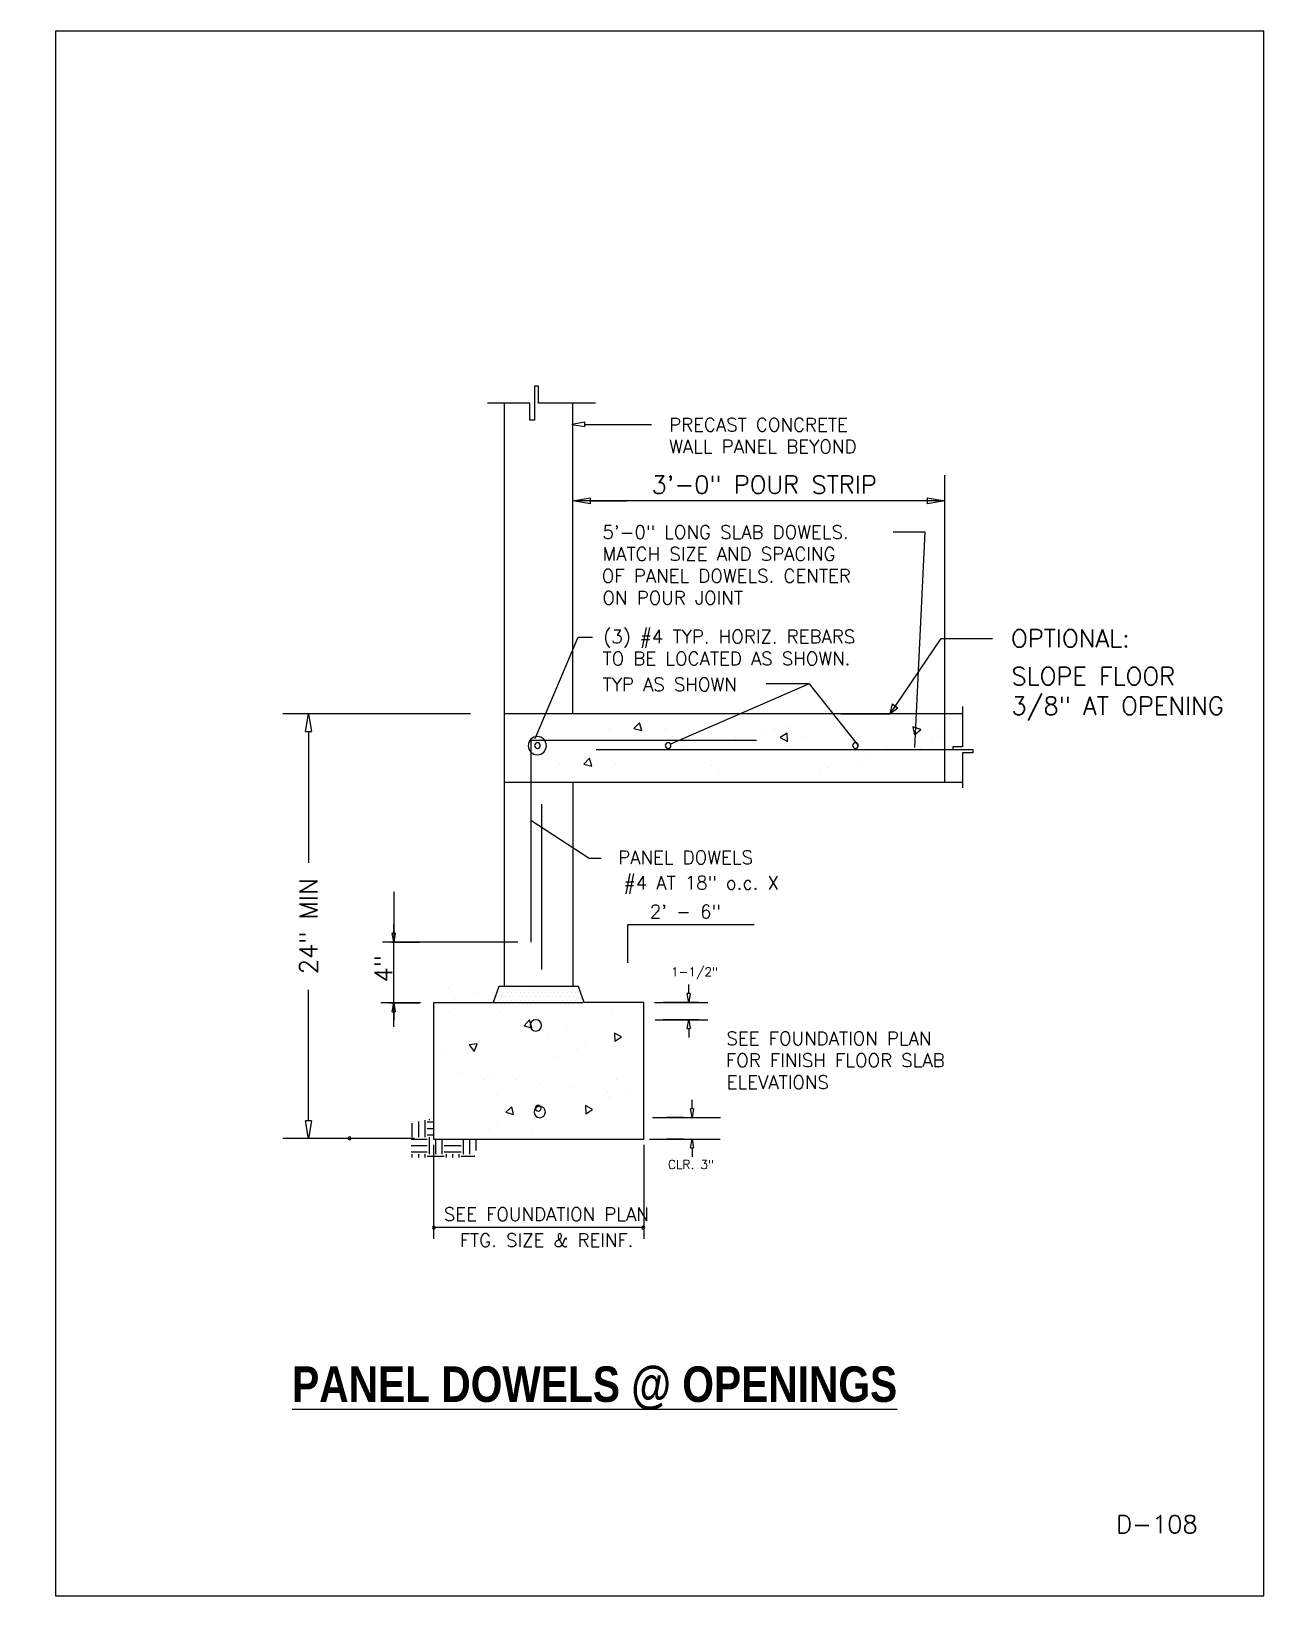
# Model space of a CAD drawing. Extents: x -0.2 to 8.5, y 0 to 11.
import ezdxf
from ezdxf.enums import TextEntityAlignment as Align

# ---------------------------------------------------------------- set-up
doc = ezdxf.new("R2010")
doc.units = 0
doc.header["$MEASUREMENT"] = 0
for name, pattern in [('ARROW', [0]), ('BLANK', [0]), ('CURB0', [0]), ('DEFAULT', [0]), ('DIM', [0]), ('HIDDEN', [0]), ('PROF', [0]), ('SOLID', [0])]:
    doc.linetypes.add(name, pattern=pattern)
doc.layers.get('0').update_dxf_attribs({"linetype": 'CONTINUOUS'})
doc.layers.get('Defpoints').update_dxf_attribs({"linetype": 'CONTINUOUS'})
doc.styles.add('DEFAULT', font='Simplex')
doc.styles.add('SIMPLEX', font='Simplex')
doc.styles.get("Standard").update_dxf_attribs({"font": 'simplex.shx'})
doc.dimstyles.get("Standard").update_dxf_attribs({"dimtxt": 0.18, "dimasz": 0.18, "dimexe": 0.18, "dimexo": 0.0625, "dimgap": 0.09, "dimtad": 0, "dimtih": 1, "dimtoh": 1, "dimdec": 4, "dimzin": 0, "dimdsep": 46, "dimtxsty": 'Standard', "dimcen": 0.09, "dimadec": 0, "dimazin": 0, "dimtfac": 1, "dimtdec": 4, "dimtofl": 0, "dimtmove": 0, "dimatfit": 3, "dimfxl": 0, "dimtolj": 1, "dimtzin": 0, "dimarcsym": 0})

# ---------------------------------------------------------------- blocks, each defined once
blk = doc.blocks.new('_ClosedBlank')
at = {"color": 0, "linetype": 'Continuous', "lineweight": -2}
for p, q in [((-1, 0.167), (0, 0)), ((-1, 0.167), (-1, -0.167)), ((0, 0), (-1, -0.167))]:
    blk.add_line(p, q, dxfattribs=at)
blk = doc.blocks.new('*D13')
at = {"color": 0, "linetype": 'Continuous', "lineweight": -2}
for p, q in [((3.639, 7.761), (3.639, 7.879)), ((6.257, 7.761), (6.257, 7.879)), ((3.764, 7.699), (4.018, 7.699)), ((6.132, 7.699), (5.954, 7.699))]:
    blk.add_line(p, q, dxfattribs=at)
at = {"layer": 'Defpoints', "color": 0, "linetype": 'Continuous'}
for p in [(3.639, 7.699), (6.257, 7.699), (6.257, 7.699)]:
    blk.add_point(p, dxfattribs=at)
at = {"color": 0, "linetype": 'Continuous', "lineweight": -2, "xscale": 0.125, "yscale": 0.125, "zscale": 0.125, "rotation": 180}
blk.add_blockref('_ClosedBlank', (3.639, 7.699), dxfattribs=at)
at = {"color": 0, "linetype": 'Continuous', "lineweight": -2, "xscale": 0.125, "yscale": 0.125, "zscale": 0.125}
blk.add_blockref('_ClosedBlank', (6.257, 7.699), dxfattribs=at)
at = {"color": 0, "linetype": 'Continuous', "insert": (4.986, 7.812), "char_height": 0.125, "attachment_point": 5}
blk.add_mtext('\\A1;3\'-0" POUR STRIP', dxfattribs=at)
blk = doc.blocks.new('*D15')
at = {"color": 0, "linetype": 'Continuous', "lineweight": -2}
for p, q in [((2.008, 6.201), (1.6, 6.201)), ((1.78, 6.076), (1.78, 5.154)), ((1.78, 3.339), (1.78, 4.26)), ((1.996, 3.214), (1.6, 3.214))]:
    blk.add_line(p, q, dxfattribs=at)
at = {"layer": 'Defpoints', "color": 0, "linetype": 'Continuous'}
for p in [(2.07, 6.201), (1.78, 3.214), (2.059, 3.214)]:
    blk.add_point(p, dxfattribs=at)
at = {"color": 0, "linetype": 'Continuous', "lineweight": -2, "xscale": 0.125, "yscale": 0.125, "zscale": 0.125}
for p, rotation in [((1.78, 6.201), 90), ((1.78, 3.214), 270)]:
    blk.add_blockref('_ClosedBlank', p, dxfattribs=dict(at, rotation=rotation))
at = {"color": 0, "linetype": 'Continuous', "insert": (1.78, 4.707), "char_height": 0.125, "attachment_point": 5, "rotation": 90}
blk.add_mtext('\\A1;24" MIN', dxfattribs=at)
blk = doc.blocks.new('*D16')
at = {"color": 0, "linetype": 'Continuous', "lineweight": -2}
for p, q in [((2.38, 4.658), (2.38, 4.72)), ((2.364, 4.595), (2.56, 4.595)), ((2.35, 4.169), (2.56, 4.169)), ((2.38, 4.107), (2.38, 4.044))]:
    blk.add_line(p, q, dxfattribs=at)
at = {"layer": 'Defpoints', "color": 0, "linetype": 'Continuous'}
for p in [(2.302, 4.595), (2.288, 4.169), (2.38, 4.169)]:
    blk.add_point(p, dxfattribs=at)
at = {"color": 0, "linetype": 'Continuous', "lineweight": -2, "xscale": 0.0625, "yscale": 0.0625, "zscale": 0.0625}
for p, rotation in [((2.38, 4.595), 270), ((2.38, 4.169), 90)]:
    blk.add_blockref('_ClosedBlank', p, dxfattribs=dict(at, rotation=rotation))
at = {"color": 0, "linetype": 'Continuous', "insert": (2.307, 4.408), "char_height": 0.125, "attachment_point": 5, "rotation": 90}
blk.add_mtext('\\A1;4"', dxfattribs=at)
blk = doc.blocks.new('*D17')
at = {"color": 0, "linetype": 'Continuous', "lineweight": -2}
for p, q in [((4.455, 4.235), (4.455, 4.297)), ((4.527, 4.172), (4.275, 4.172)), ((4.527, 4.05), (4.275, 4.05)), ((4.455, 3.987), (4.455, 3.925))]:
    blk.add_line(p, q, dxfattribs=at)
at = {"layer": 'Defpoints', "color": 0, "linetype": 'Continuous'}
for p in [(4.589, 4.172), (4.455, 4.05), (4.589, 4.05)]:
    blk.add_point(p, dxfattribs=at)
at = {"color": 0, "linetype": 'Continuous', "lineweight": -2, "xscale": 0.0625, "yscale": 0.0625, "zscale": 0.0625}
for p, rotation in [((4.455, 4.172), 270), ((4.455, 4.05), 90)]:
    blk.add_blockref('_ClosedBlank', p, dxfattribs=dict(at, rotation=rotation))
at = {"color": 0, "linetype": 'Continuous', "insert": (4.496, 4.376), "char_height": 0.0625, "attachment_point": 5}
blk.add_mtext('\\A1;1-1/2"', dxfattribs=at)
blk = doc.blocks.new('*D18')
at = {"color": 0, "linetype": 'Continuous', "lineweight": -2}
for p, q in [((4.478, 3.424), (4.478, 3.487)), ((4.418, 3.362), (4.298, 3.362)), ((4.416, 3.211), (4.298, 3.211)), ((4.478, 3.149), (4.478, 3.086))]:
    blk.add_line(p, q, dxfattribs=at)
at = {"layer": 'Defpoints', "color": 0, "linetype": 'Continuous'}
for p in [(4.48, 3.362), (4.478, 3.211), (4.478, 3.211)]:
    blk.add_point(p, dxfattribs=at)
at = {"color": 0, "linetype": 'Continuous', "lineweight": -2, "xscale": 0.0625, "yscale": 0.0625, "zscale": 0.0625}
for p, rotation in [((4.478, 3.362), 270), ((4.478, 3.211), 90)]:
    blk.add_blockref('_ClosedBlank', p, dxfattribs=dict(at, rotation=rotation))
at = {"color": 0, "linetype": 'Continuous', "insert": (4.471, 3.032), "char_height": 0.0625, "attachment_point": 5}
blk.add_mtext('\\A1;CLR. 3"', dxfattribs=at)
blk = doc.blocks.new('*D20')
at = {"color": 0, "linetype": 'Continuous', "lineweight": -2}
for p, q in [((5.871, 6.201), (6.231, 6.731)), ((6.231, 6.731), (6.591, 6.731)), ((5.524, 6.201), (5.871, 6.201))]:
    blk.add_line(p, q, dxfattribs=at)
at = {"layer": 'Defpoints', "color": 0, "linetype": 'Continuous'}
for p in [(6.591, 6.731), (5.462, 6.201), (-0.17, 0)]:
    blk.add_point(p, dxfattribs=at)
at = {"color": 0, "linetype": 'Continuous', "insert": (7.14, 6.731), "char_height": 0.125, "attachment_point": 5}
blk.add_mtext('\\A1;OPTIONAL:', dxfattribs=at)

msp = doc.modelspace()

# ---------------------------------------------------------------- linework, layer by layer
at = {"linetype": 'DEFAULT'}
for p, q in [((3.39924, 8.50463), (3.36928, 8.50463)), ((3.36928, 8.50463), (3.36928, 8.26473)), ((3.39924, 8.38468), (3.39924, 8.50463)), ((3.33647, 8.38468), (3.03941, 8.38468)), ((3.33647, 8.26473), (3.33647, 8.38468)), ((3.79911, 8.38468), (3.39924, 8.38468)), ((3.36928, 8.26473), (3.33647, 8.26473)), ((3.7234, 8.23569), (4.19329, 8.23569)), ((6.25741, 5.71731), (6.25741, 7.76602)), ((3.37476, 6.02742), (3.67679, 6.74065)), ((3.67679, 6.74065), (3.77792, 6.74065)), ((2.92084, 6.20059), (1.93992, 6.20059)), ((6.38026, 6.20059), (3.15936, 6.20059)), ((6.38026, 6.25344), (6.38026, 5.96902)), ((3.89793, 6.09474), (3.89793, 6.09474, 0.00001)), ((4.29133, 6.09644), (4.29133, 6.09644, 0.00001)), ((4.99732, 6.05444), (4.99732, 6.05444, 0.00001)), ((5.05878, 6.10012), (5.05878, 6.10012, 0.00001)), ((5.1639, 6.10182), (5.1639, 6.10182, 0.00001)), ((6.21549, 6.08097), (6.21549, 6.08097, 0.00001)), ((4.34109, 6.04387), (4.34109, 6.04387, 0.00001)), ((4.42814, 5.96458), (4.42814, 5.96458, 0.00001)), ((4.72708, 6.01402), (4.72708, 6.01402, 0.00001)), ((4.78449, 6.03588), (4.78449, 6.03588, 0.00001)), ((5.14885, 5.96157), (5.14885, 5.96157, 0.00001)), ((5.27536, 6.04217), (5.27536, 6.04217, 0.00001)), ((5.84409, 5.9717), (5.84409, 5.9717, 0.00001)), ((6.08313, 5.95988), (6.08313, 5.95988, 0.00001)), ((6.1602, 6.0303), (6.1602, 6.0303, 0.00001)), ((6.20964, 6.04047), (6.20964, 6.04047, 0.00001)), ((6.30118, 5.96829), (6.30118, 5.96829, 0.00001)), ((6.38026, 5.96842), (6.31224, 5.96842)), ((6.31224, 5.96842), (6.31224, 5.9492)), ((6.31224, 5.9492), (6.45289, 5.9492)), ((6.38026, 5.96902), (6.38026, 5.96842)), ((6.42846, 5.94855), (6.42846, 5.94855, 0.00001)), ((6.45289, 5.9492), (6.45289, 5.92587)), ((3.54538, 5.84443), (3.54538, 5.84443, 0.00001)), ((3.93878, 5.84613), (3.93878, 5.84613, 0.00001)), ((4.61287, 5.83478), (4.61287, 5.83478, 0.00001)), ((5.64604, 5.84098), (5.64604, 5.84098, 0.00001)), ((5.7075, 5.88666), (5.7075, 5.88666, 0.00001)), ((6.45289, 5.92587), (6.38026, 5.92587)), ((6.38026, 5.92587), (6.38026, 5.67941)), ((4.66263, 5.78221), (4.66263, 5.78221, 0.00001)), ((5.3758, 5.80055), (5.3758, 5.80055, 0.00001)), ((5.4332, 5.82242), (5.4332, 5.82242, 0.00001)), ((6.38026, 5.71731), (3.63917, 5.71731)), ((3.63917, 5.71731), (3.63917, 4.28425)), ((4.02679, 4.71955), (4.91644, 4.71955)), ((4.02679, 4.45015), (4.02679, 4.71955)), ((2.76583, 4.27477), (2.76583, 4.27477, 0.00001)), ((2.80599, 4.1967), (2.80599, 4.1967, 0.00001)), ((2.97156, 4.24168), (2.97156, 4.24168, 0.00001)), ((3.11938, 4.28425), (3.0794, 4.17074)), ((3.09021, 4.18188), (3.09021, 4.18188, 0.00001)), ((3.10521, 4.21188), (3.10521, 4.21188, 0.00001)), ((3.67916, 4.28425), (3.11938, 4.28425)), ((3.12021, 4.24188), (3.12021, 4.24188, 0.00001)), ((3.12021, 4.18188), (3.12021, 4.18188, 0.00001)), ((3.13521, 4.27188), (3.13521, 4.27188, 0.00001)), ((3.13521, 4.21188), (3.13521, 4.21188, 0.00001)), ((3.15021, 4.24188), (3.15021, 4.24188, 0.00001)), ((3.15021, 4.18188), (3.15021, 4.18188, 0.00001)), ((3.63917, 4.28425), (3.15936, 4.28425)), ((3.16521, 4.27188), (3.16521, 4.27188, 0.00001)), ((3.16521, 4.21188), (3.16521, 4.21188, 0.00001)), ((3.18021, 4.24188), (3.18021, 4.24188, 0.00001)), ((3.18021, 4.18188), (3.18021, 4.18188, 0.00001)), ((3.19521, 4.27188), (3.19521, 4.27188, 0.00001)), ((3.19521, 4.21188), (3.19521, 4.21188, 0.00001)), ((3.21021, 4.24188), (3.21021, 4.24188, 0.00001)), ((3.21021, 4.18188), (3.21021, 4.18188, 0.00001)), ((3.22521, 4.27188), (3.22521, 4.27188, 0.00001)), ((3.22521, 4.21188), (3.22521, 4.21188, 0.00001)), ((3.24021, 4.24188), (3.24021, 4.24188, 0.00001)), ((3.24021, 4.18188), (3.24021, 4.18188, 0.00001)), ((3.25521, 4.27188), (3.25521, 4.27188, 0.00001)), ((3.25521, 4.21188), (3.25521, 4.21188, 0.00001)), ((3.27021, 4.24188), (3.27021, 4.24188, 0.00001)), ((3.27021, 4.18188), (3.27021, 4.18188, 0.00001)), ((3.28521, 4.27188), (3.28521, 4.27188, 0.00001)), ((3.28521, 4.21188), (3.28521, 4.21188, 0.00001)), ((3.30021, 4.24188), (3.30021, 4.24188, 0.00001)), ((3.30021, 4.18188), (3.30021, 4.18188, 0.00001)), ((3.31521, 4.27188), (3.31521, 4.27188, 0.00001)), ((3.31521, 4.21188), (3.31521, 4.21188, 0.00001)), ((3.33021, 4.24188), (3.33021, 4.24188, 0.00001)), ((3.33021, 4.18188), (3.33021, 4.18188, 0.00001)), ((3.34521, 4.27188), (3.34521, 4.27188, 0.00001)), ((3.34521, 4.21188), (3.34521, 4.21188, 0.00001)), ((3.36021, 4.24188), (3.36021, 4.24188, 0.00001)), ((3.36021, 4.18188), (3.36021, 4.18188, 0.00001)), ((3.37521, 4.27188), (3.37521, 4.27188, 0.00001)), ((3.37521, 4.21188), (3.37521, 4.21188, 0.00001)), ((3.39021, 4.24188), (3.39021, 4.24188, 0.00001)), ((3.39021, 4.18188), (3.39021, 4.18188, 0.00001)), ((3.40521, 4.27188), (3.40521, 4.27188, 0.00001)), ((3.40521, 4.21188), (3.40521, 4.21188, 0.00001)), ((3.42021, 4.24188), (3.42021, 4.24188, 0.00001)), ((3.42021, 4.18188), (3.42021, 4.18188, 0.00001)), ((3.43521, 4.27188), (3.43521, 4.27188, 0.00001)), ((3.43521, 4.21188), (3.43521, 4.21188, 0.00001)), ((3.45021, 4.24188), (3.45021, 4.24188, 0.00001)), ((3.45021, 4.18188), (3.45021, 4.18188, 0.00001)), ((3.46521, 4.27188), (3.46521, 4.27188, 0.00001)), ((3.46521, 4.21188), (3.46521, 4.21188, 0.00001)), ((3.48021, 4.24188), (3.48021, 4.24188, 0.00001)), ((3.48021, 4.18188), (3.48021, 4.18188, 0.00001)), ((3.49521, 4.27188), (3.49521, 4.27188, 0.00001)), ((3.49521, 4.21188), (3.49521, 4.21188, 0.00001)), ((3.51021, 4.24188), (3.51021, 4.24188, 0.00001)), ((3.51021, 4.18188), (3.51021, 4.18188, 0.00001)), ((3.52521, 4.27188), (3.52521, 4.27188, 0.00001)), ((3.52521, 4.21188), (3.52521, 4.21188, 0.00001)), ((3.54021, 4.24188), (3.54021, 4.24188, 0.00001)), ((3.54021, 4.18188), (3.54021, 4.18188, 0.00001)), ((3.55521, 4.27188), (3.55521, 4.27188, 0.00001)), ((3.55521, 4.21188), (3.55521, 4.21188, 0.00001)), ((3.57021, 4.24188), (3.57021, 4.24188, 0.00001)), ((3.57021, 4.18188), (3.57021, 4.18188, 0.00001)), ((3.58521, 4.27188), (3.58521, 4.27188, 0.00001)), ((3.58521, 4.21188), (3.58521, 4.21188, 0.00001)), ((3.60021, 4.24188), (3.60021, 4.24188, 0.00001)), ((3.60021, 4.18188), (3.60021, 4.18188, 0.00001)), ((3.61521, 4.27188), (3.61521, 4.27188, 0.00001)), ((3.61521, 4.21188), (3.61521, 4.21188, 0.00001)), ((3.63021, 4.24188), (3.63021, 4.24188, 0.00001)), ((3.63021, 4.18188), (3.63021, 4.18188, 0.00001)), ((3.64521, 4.27188), (3.64521, 4.27188, 0.00001)), ((3.64521, 4.21188), (3.64521, 4.21188, 0.00001)), ((3.66021, 4.24188), (3.66021, 4.24188, 0.00001)), ((3.66021, 4.18188), (3.66021, 4.18188, 0.00001)), ((3.71914, 4.17074), (3.67916, 4.28425)), ((3.71128, 4.16941), (2.65956, 4.16941)), ((2.65956, 4.16941), (2.65956, 3.21113)), ((2.76888, 4.10437), (2.76888, 4.10437, 0.00001)), ((3.12969, 4.10149), (3.12969, 4.10149, 0.00001)), ((4.13897, 4.17074), (3.71914, 4.17074)), ((3.915, 4.09148), (3.915, 4.09148, 0.00001)), ((4.13897, 3.21113), (4.13897, 4.17074)), ((4.21345, 4.17215), (4.58929, 4.17215)), ((3.59595, 4.00057), (3.59595, 4.00057, 0.00001)), ((4.21806, 4.04999), (4.58929, 4.04999)), ((3.46944, 3.91997), (3.46944, 3.91997, 0.00001)), ((3.72604, 3.89173), (3.72604, 3.89173, 0.00001)), ((2.72402, 3.82021), (2.72402, 3.82021, 0.00001)), ((3.53432, 3.79102), (3.53432, 3.79102, 0.00001)), ((3.67074, 3.84106), (3.67074, 3.84106, 0.00001)), ((2.83417, 3.68189), (2.83417, 3.68189, 0.00001)), ((3.07807, 3.64978), (3.07807, 3.64978, 0.00001)), ((3.01399, 3.62982), (3.01399, 3.62982, 0.00001)), ((3.1108, 3.52343), (3.1108, 3.52343, 0.00001)), ((3.23423, 3.62922), (3.23423, 3.62922, 0.00001)), ((3.40974, 3.60189), (3.40974, 3.60189, 0.00001)), ((3.64173, 3.57557), (3.64173, 3.57557, 0.00001)), ((3.88563, 3.54346), (3.88563, 3.54346, 0.00001)), ((3.94826, 3.62812), (3.94826, 3.62812, 0.00001)), ((4.04179, 3.5229), (4.04179, 3.5229, 0.00001)), ((3.8961, 3.51341), (3.8961, 3.51341, 0.00001)), ((2.5102, 3.22373), (2.5102, 3.32323)), ((2.5552, 3.22373), (2.5552, 3.33379)), ((2.6002, 3.22373), (2.6002, 3.34373)), ((2.65956, 3.32873), (2.6152, 3.32873)), ((2.6302, 3.34373), (2.6302, 3.35138)), ((3.11113, 3.32827), (3.11113, 3.32827, 0.00001)), ((4.19895, 3.36181), (4.67876, 3.36181)), ((2.52559, 3.2141), (1.93992, 3.2141)), ((2.6152, 3.20873), (2.50246, 3.20873)), ((2.65956, 3.28373), (2.6152, 3.28373)), ((2.65956, 3.23873), (2.6152, 3.23873)), ((2.6302, 3.10373), (2.6302, 3.22373)), ((2.65956, 3.21113), (4.13897, 3.21113)), ((2.6752, 3.10373), (2.6752, 3.20975)), ((2.7202, 3.10373), (2.7202, 3.20975)), ((2.8552, 3.20873), (2.7352, 3.20873)), ((2.8702, 3.10373), (2.8702, 3.20975)), ((2.9152, 3.10373), (2.9152, 3.20975)), ((2.9602, 3.12974), (2.9602, 3.20975)), ((2.98067, 3.20873), (2.9752, 3.20873)), ((3.05583, 3.2776), (3.05583, 3.2776, 0.00001)), ((3.35365, 3.24931), (3.35365, 3.24931, 0.00001)), ((4.17896, 3.21113), (4.67679, 3.21113)), ((2.6152, 3.16373), (2.50289, 3.16373)), ((2.6152, 3.11873), (2.50333, 3.11873)), ((2.5102, 3.08096), (2.5102, 3.10373)), ((2.5552, 3.08096), (2.5552, 3.10373)), ((2.6002, 3.08096), (2.6002, 3.10373)), ((2.7352, 3.08873), (2.6152, 3.08873)), ((2.65956, 3.17114), (2.65956, 2.51011)), ((2.8552, 3.16373), (2.7352, 3.16373)), ((2.8552, 3.11873), (2.7352, 3.11873)), ((2.7502, 3.08096), (2.7502, 3.10373)), ((2.7952, 3.08096), (2.7952, 3.10373)), ((2.8402, 3.08096), (2.8402, 3.10373)), ((2.94957, 3.08873), (2.8552, 3.08873)), ((4.13897, 3.17114), (4.13897, 2.51011)), ((4.13897, 2.59008), (2.65956, 2.59008))]:
    msp.add_line(p, q, dxfattribs=at)
at = {"linetype": 'Continuous'}
for p, q in [((3.15936, 6.20059), (3.15936, 8.38468)), ((3.63917, 6.20059), (3.63917, 8.38468)), ((5.30193, 6.41066), (4.99987, 6.41066)), ((5.87118, 6.20059), (5.88773, 6.27064)), ((5.88773, 6.27064), (5.92665, 6.24108)), ((5.92665, 6.24108), (5.87118, 6.20059)), ((5.87118, 6.20059), (5.87118, 6.20059)), ((5.87118, 6.20059), (5.87118, 6.20059)), ((5.87118, 6.20059), (5.87118, 6.20059)), ((5.87118, 6.20059), (5.87118, 6.20059)), ((5.87118, 6.20059), (5.87118, 6.20059)), ((3.63917, 5.71731), (3.15936, 5.71731)), ((3.34369, 5.45219), (3.75372, 5.18609)), ((3.75372, 5.18609), (3.83866, 5.18609)), ((2.56704, 4.16941), (2.2878, 4.16941))]:
    msp.add_line(p, q, dxfattribs=at)
at = {"linetype": 'DIM'}
for p, q in [((6.25741, 7.69887), (3.63917, 7.69887)), ((2.38033, 4.94922), (2.38033, 4.59527)), ((2.38033, 4.00102), (2.38033, 4.29261))]:
    msp.add_line(p, q, dxfattribs=at)
at = {"linetype": 'ARROW'}
for p, q in [((5.30193, 6.41066), (4.32747, 5.98731)), ((5.30193, 6.41067), (5.64756, 5.97776))]:
    msp.add_line(p, q, dxfattribs=at)
at = {"linetype": 'HIDDEN'}
msp.add_line((3.80346, 5.95008), (6.31224, 5.95008), dxfattribs=at)
at = {"linetype": 'BLANK'}
msp.add_line((2.38033, 4.29261), (2.38033, 4.59527), dxfattribs=at)
at = {"linetype": 'Continuous'}
msp.add_lwpolyline([(0, 0), (8.5, 0), (8.5, 11), (0, 11)], close=True, dxfattribs=at)
at = {"linetype": 'SOLID'}
msp.add_lwpolyline([(3.7234, 8.25069), (3.6334, 8.23569), (3.7234, 8.22068)], close=True, dxfattribs=at)
at = {"linetype": 'ARROW'}
msp.add_lwpolyline([(5.89244, 7.48108), (6.11612, 7.48108), (6.04231, 5.96484)], dxfattribs=at)
at = {"linetype": 'DEFAULT'}
for points in [[(4.10837, 6.13867), (4.06943, 6.09661), (4.12534, 6.08392)], [(5.14646, 6.06401), (5.09796, 6.03346), (5.14867, 6.00673)], [(6.04427, 6.05321), (6.08673, 6.09173), (6.03215, 6.10924)], [(3.75582, 5.88837), (3.71688, 5.8463), (3.77278, 5.83361)], [(3.33523, 4.04865), (3.29629, 4.00658), (3.35219, 3.9939)], [(2.96707, 3.8803), (2.9102, 3.8731), (2.94487, 3.82745)], [(3.93229, 3.9559), (3.9345, 3.89862), (3.983, 3.92918)], [(3.22296, 3.38273), (3.20986, 3.43853), (3.16808, 3.39929)], [(3.72816, 3.44627), (3.73037, 3.38899), (3.77887, 3.41955)]]:
    msp.add_lwpolyline(points, close=True, dxfattribs=at)
at = {"linetype": 'HIDDEN'}
msp.add_lwpolyline([(3.45331, 5.97667, 1), (3.32537, 5.97667, 1)], format="xyb", close=True, dxfattribs=at)
at = {"linetype": 'PROF'}
for points in [[(4.93079, 6.01257), (3.34369, 6.01257), (3.34369, 4.59527), (3.34369, 4.59527)], [(3.25367, 4.59527), (2.30159, 4.59527)]]:
    msp.add_lwpolyline(points, dxfattribs=at)
at = {"linetype": 'SOLID'}
for points in [[(3.37054, 5.97794, 1), (3.41053, 5.97794, 1)], [(4.28991, 5.97776, 1), (4.3299, 5.97776, 1)], [(5.60758, 5.97776, 1), (5.64756, 5.97776, 1)], [(3.33929, 4.01006, 1), (3.41926, 4.01006, 1)], [(3.36658, 3.40123, 1), (3.44655, 3.40123, 1)], [(3.37632, 3.42734, 1), (3.4163, 3.42734, 1)], [(3.37632, 3.42734, 1), (3.4163, 3.42734, 1)]]:
    msp.add_lwpolyline(points, format="xyb", close=True, dxfattribs=at)
at = {"linetype": 'HIDDEN'}
msp.add_lwpolyline([(3.41951, 5.56549), (3.4196, 4.40412)], dxfattribs=at)
at = {"linetype": 'CURB0'}
for points in [[(2.07971, 3.21573, 1), (2.05871, 3.21573, 1)], [(2.6723, 2.58884, 1), (2.6513, 2.58884, 1)], [(4.14572, 2.58884, 1), (4.12472, 2.58884, 1)]]:
    msp.add_lwpolyline(points, format="xyb", close=True, dxfattribs=at)
at = {"linetype": 'DEFAULT'}
msp.add_polyline3d([(3.15936, 4.28425, 0), (3.15936, 6.14161, 0), (3.15936, 6.20059, 0)], dxfattribs=at)

# ---------------------------------------------------------------- texts
for s, style, p in [('PRECAST CONCRETE', 'SIMPLEX', (4.31676, 8.18689)), ('WALL PANEL BEYOND', 'SIMPLEX', (4.31706, 8.03261)), ('5\'-0" LONG SLAB DOWELS.', 'DEFAULT', (3.84802, 7.43204)), ('MATCH SIZE AND SPACING', 'DEFAULT', (3.84816, 7.27776)), ('OF PANEL DOWELS. CENTER', 'DEFAULT', (3.84349, 7.12347)), ('ON POUR JOINT', 'DEFAULT', (3.84802, 6.96919)), ('(3) #4 TYP. HORIZ. REBARS', 'DEFAULT', (3.85416, 6.69667)), ('TO BE LOCATED AS SHOWN.', 'DEFAULT', (3.84838, 6.54238)), ('TYP AS SHOWN', 'DEFAULT', (3.84858, 6.36128)), ('PANEL DOWELS', 'SIMPLEX', (3.95854, 5.14476)), ('#4 AT 18" o.c. X', 'SIMPLEX', (3.99697, 4.96658)), ('2\' - 6"', 'SIMPLEX', (4.18114, 4.76303)), ('SEE FOUNDATION PLAN', 'SIMPLEX', (4.72012, 3.87198)), ('FOR FINISH FLOOR SLAB', 'SIMPLEX', (4.71659, 3.7177)), ('ELEVATIONS', 'SIMPLEX', (4.72155, 3.56341)), ('SEE FOUNDATION PLAN', 'SIMPLEX', (2.73214, 2.63536)), ('FTG. SIZE & REINF.', 'SIMPLEX', (2.84433, 2.45215))]:
    msp.add_text(s, height=0.09375, dxfattribs=dict(style=style)).set_placement(p)
at = {"linetype": 'Continuous'}
msp.add_text('D-108', height=0.125, dxfattribs=at).set_placement((8.03536, 0.43993), align=Align.RIGHT)
at = {"linetype": 'Continuous', "attachment_point": 1}
for s, insert, char_height, width in [('SLOPE FLOOR\\P3/8" AT OPENING', (6.72526, 6.52799), 0.125, 1.6875), ('{\\fTechnicBold|b0|i0|c2|p2;\\LPANEL DOWELS @ OPENINGS}', (1.66473, 1.61241), 0.25, 5.75)]:
    msp.add_mtext(s, dxfattribs=dict(at, insert=insert, char_height=char_height, width=width))

# ---------------------------------------------------------------- dimensions: what is measured, and where the dimension line sits
at = {"linetype": 'Continuous'}
dim = msp.add_linear_dim(base=(6.25741, 7.69887), p1=(3.63917, 7.69887), p2=(6.25741, 7.69887), text='3\'-0" POUR STRIP', dimstyle='Standard', override={"dimtxt": 0.125, "dimasz": 0.125, "dimblk1": 'ClosedBlank', "dimblk2": 'ClosedBlank', "dimsah": 1, "dimtmove": 2}, dxfattribs=at)
dim.commit()
dim.dimension.update_dxf_attribs({"geometry": '*D13', "text_midpoint": (4.98606, 7.81166), "dimtype": 160})
dim = msp.add_ordinate_dim(feature_location=(5.46181, 6.20059), offset=(1.12936, 0.53088), dtype=0, origin=(-0.17019, 0), text='OPTIONAL:', dimstyle='Standard', override={"dimtxt": 0.125}, dxfattribs=at)
dim.commit()
dim.dimension.update_dxf_attribs({"geometry": '*D20', "text_midpoint": (7.13951, 6.73147)})
dim = msp.add_linear_dim(base=(1.77991, 3.2141), p1=(2.0702, 6.20059), p2=(2.05884, 3.2141), angle=90, text='24" MIN', dimstyle='Standard', override={"dimtxt": 0.125, "dimasz": 0.125, "dimblk1": 'ClosedBlank', "dimblk2": 'ClosedBlank', "dimsah": 1}, dxfattribs=at)
dim.commit()
dim.dimension.update_dxf_attribs({"geometry": '*D15', "text_midpoint": (1.77991, 4.70734), "text_rotation": 90})
dim = msp.add_linear_dim(base=(2.38033, 4.16941), p1=(2.30159, 4.59527), p2=(2.2878, 4.16941), angle=90, text='4"', dimstyle='Standard', override={"dimtxt": 0.125, "dimasz": 0.0625, "dimblk1": 'ClosedBlank', "dimblk2": 'ClosedBlank', "dimsah": 1, "dimtmove": 2}, dxfattribs=at)
dim.commit()
dim.dimension.update_dxf_attribs({"geometry": '*D16', "text_midpoint": (2.3068, 4.40817), "dimtype": 160, "text_rotation": 90})
for base, p1, p2, text, picture, middle in [((4.4546, 4.04999), (4.58929, 4.17215), (4.58929, 4.04999), '1-1/2"', '*D17', (4.49597, 4.37555)), ((4.47825, 3.21113), (4.48022, 3.36181), (4.47825, 3.21113), 'CLR. 3"', '*D18', (4.47069, 3.03177))]:
    dim = msp.add_linear_dim(base=base, p1=p1, p2=p2, angle=90, text=text, dimstyle='Standard', override={"dimtxt": 0.0625, "dimasz": 0.0625, "dimblk1": 'ClosedBlank', "dimblk2": 'ClosedBlank', "dimsah": 1, "dimtmove": 2}, dxfattribs=at)
    dim.commit()
    dim.dimension.update_dxf_attribs({"geometry": picture, "text_midpoint": middle, "dimtype": 160})

doc.saveas('drawing.dxf')
